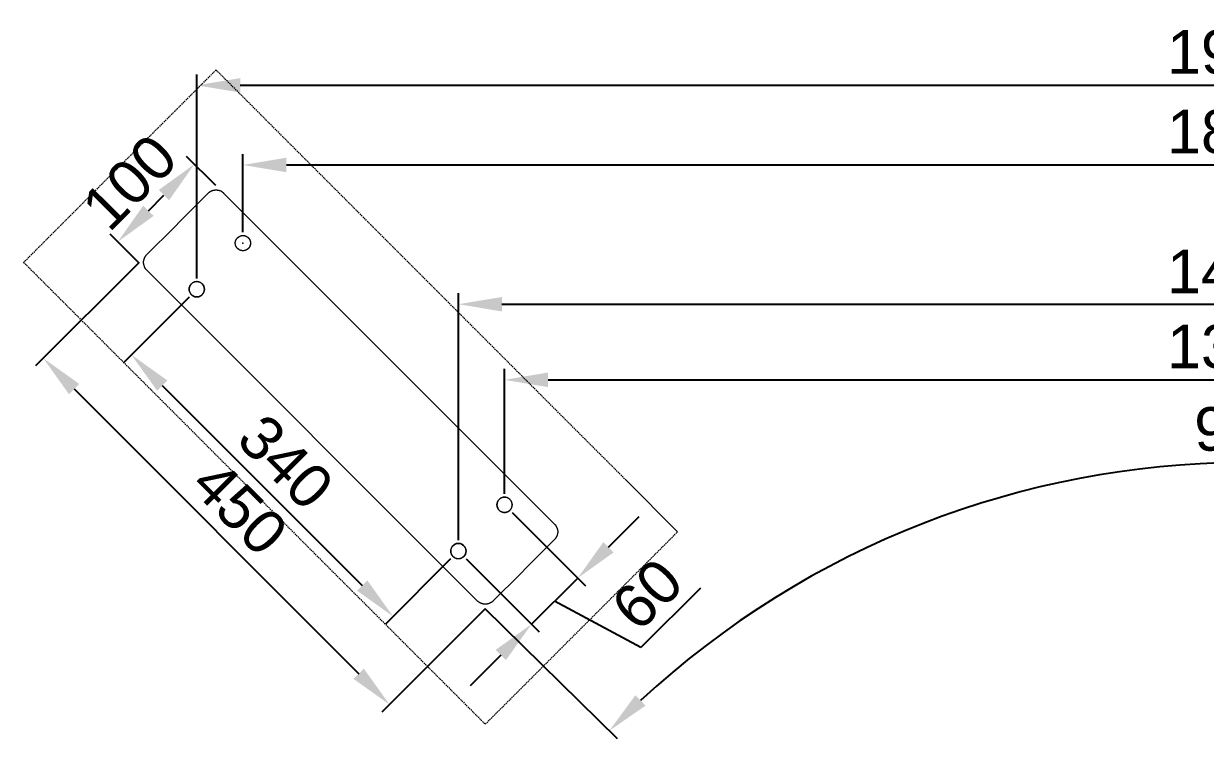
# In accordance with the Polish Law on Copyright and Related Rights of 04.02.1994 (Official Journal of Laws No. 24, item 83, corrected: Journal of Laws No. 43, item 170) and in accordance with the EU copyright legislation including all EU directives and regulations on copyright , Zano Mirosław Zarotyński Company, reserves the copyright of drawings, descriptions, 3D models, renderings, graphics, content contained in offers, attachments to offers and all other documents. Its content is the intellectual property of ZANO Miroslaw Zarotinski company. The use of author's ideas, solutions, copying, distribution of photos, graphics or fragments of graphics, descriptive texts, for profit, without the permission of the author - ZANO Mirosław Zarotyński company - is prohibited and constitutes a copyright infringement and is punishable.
# Model space of a CAD drawing. Header units: millimetres. Extents: x -507 to 4570, y -12 to 3479.
# Drawn here: x -313 to 773, y -12 to 645 of the extents above; entities that cross this region are included whole.
import ezdxf

# ---------------------------------------------------------------- set-up
doc = ezdxf.new("R2010")
doc.units = ezdxf.units.MM
doc.header["$PDSIZE"] = -1
doc.linetypes.add('HIDDEN', pattern=[1.905, 1.27, -0.635])
for name, color, linetype, lineweight in [('ZANO_R', 7, 'Continuous', 0), ('ZANO_R_przerywana', 7, 'HIDDEN', 0), ('ZANO_W', 1, 'Continuous', 0)]:
    doc.layers.add(name, color=color, linetype=linetype, lineweight=lineweight)
doc.styles.add('Arial', font='arial.ttf')
doc.styles.get("Standard").update_dxf_attribs({"font": 'ARIALUNI.TTF'})
doc.dimstyles.new('pl i ang', dxfattribs={"dimtxt": 50, "dimasz": 50, "dimexe": 1.25, "dimexo": 0.625, "dimgap": 10, "dimtad": 1, "dimtoh": 1, "dimtxsty": 'Standard', "dimcen": 2.5, "dimclrd": 1, "dimclre": 1, "dimclrt": 1, "dimadec": 0, "dimazin": 0, "dimtfac": 1, "dimtmove": 0, "dimatfit": 3, "dimfxl": 1, "dimarcsym": 1})

# ---------------------------------------------------------------- blocks, each defined once
blk = doc.blocks.new('*D431')
at = {"layer": 'ZANO_W', "color": 1, "lineweight": -2}
for p, q in [((-161.2, 393.8), (-221.2, 333.7)), ((-185.9, 312.5), (-2, 128.7)), ((79.2, 153.4), (19.2, 93.3))]:
    blk.add_line(p, q, dxfattribs=at)
at = {"layer": 'ZANO_W', "color": 1}
for points in [[(-181.2, 317.2), (-190.6, 307.8), (-214.2, 340.8)], [(-6.8, 124), (2.7, 133.4), (26.2, 100.4)]]:
    blk.add_solid(points, dxfattribs=at)
at = {"layer": 'ZANO_W', "color": 1, "insert": (-72.4, 242.1), "char_height": 40, "attachment_point": 5, "rotation": 315, "style": 'Arial'}
blk.add_mtext('340', dxfattribs=at)
blk = doc.blocks.new('*D432')
at = {"layer": 'ZANO_W', "color": 1, "lineweight": -2}
for p, q in [((135.8, 195.8), (203, 128.6)), ((224.2, 163.9), (252.5, 192.2)), ((93.4, 153.4), (160.6, 86.1)), ((153.5, 93.2), (196, 135.6)), ((308.8, 126.4), (254, 71.7)), ((254, 71.7), (174.7, 114.4)), ((125.2, 64.9), (97, 36.6))]:
    blk.add_line(p, q, dxfattribs=at)
at = {"layer": 'ZANO_W', "color": 1}
for points in [[(219.5, 168.6), (229, 159.2), (196, 135.6)], [(130, 60.2), (120.5, 69.6), (153.5, 93.2)]]:
    blk.add_solid(points, dxfattribs=at)
at = {"layer": 'ZANO_W', "color": 1, "insert": (259.9, 120.6), "char_height": 40, "attachment_point": 5, "rotation": 45, "style": 'Arial'}
blk.add_mtext('60', dxfattribs=at)
blk = doc.blocks.new('*D433')
at = {"layer": 'ZANO_W', "color": 1, "lineweight": -2}
for p, q in [((128.7, 212.9), (128.7, 327.7)), ((1470.8, 212.9), (1470.8, 327.7)), ((168.7, 317.7), (1430.8, 317.7))]:
    blk.add_line(p, q, dxfattribs=at)
at = {"layer": 'ZANO_W', "color": 1}
for points in [[(168.7, 324.4), (168.7, 311), (128.7, 317.7)], [(1430.8, 311), (1430.8, 324.4), (1470.8, 317.7)]]:
    blk.add_solid(points, dxfattribs=at)
at = {"layer": 'ZANO_W', "color": 1, "insert": (799.8, 348.1), "char_height": 40, "attachment_point": 5, "style": 'Arial'}
blk.add_mtext('1342', dxfattribs=at)
blk = doc.blocks.new('*D434')
at = {"layer": 'ZANO_W', "color": 1, "lineweight": -2}
for p, q in [((86.3, 170.4), (86.3, 397.2)), ((1513.2, 170.4), (1513.2, 397.2)), ((126.3, 387.2), (1473.2, 387.2))]:
    blk.add_line(p, q, dxfattribs=at)
at = {"layer": 'ZANO_W', "color": 1}
for points in [[(126.3, 393.8), (126.3, 380.5), (86.3, 387.2)], [(1473.2, 380.5), (1473.2, 393.8), (1513.2, 387.2)]]:
    blk.add_solid(points, dxfattribs=at)
at = {"layer": 'ZANO_W', "color": 1, "insert": (799.8, 417.3), "char_height": 40, "attachment_point": 5, "style": 'Arial'}
blk.add_mtext('1427', dxfattribs=at)
blk = doc.blocks.new('*D435')
at = {"layer": 'ZANO_W', "color": 1, "lineweight": -2}
for p, q in [((-111.7, 453.3), (-111.7, 525.1)), ((1711.2, 453.3), (1711.2, 525.1)), ((-71.7, 515.1), (1671.2, 515.1))]:
    blk.add_line(p, q, dxfattribs=at)
at = {"layer": 'ZANO_W', "color": 1}
for points in [[(-71.7, 521.8), (-71.7, 508.4), (-111.7, 515.1)], [(1671.2, 508.4), (1671.2, 521.8), (1711.2, 515.1)]]:
    blk.add_solid(points, dxfattribs=at)
at = {"layer": 'ZANO_W', "color": 1, "insert": (799.8, 545.5), "char_height": 40, "attachment_point": 5, "style": 'Arial'}
blk.add_mtext('1823', dxfattribs=at)
blk = doc.blocks.new('*D436')
at = {"layer": 'ZANO_W', "color": 1, "lineweight": -2}
for p, q in [((-154.1, 410.9), (-154.1, 598.3)), ((1753.7, 410.9), (1753.7, 598.3)), ((-114.1, 588.3), (1713.7, 588.3))]:
    blk.add_line(p, q, dxfattribs=at)
at = {"layer": 'ZANO_W', "color": 1}
for points in [[(-114.1, 594.9), (-114.1, 581.6), (-154.1, 588.3)], [(1713.7, 581.6), (1713.7, 594.9), (1753.7, 588.3)]]:
    blk.add_solid(points, dxfattribs=at)
at = {"layer": 'ZANO_W', "color": 1, "insert": (799.8, 618.7), "char_height": 40, "attachment_point": 5, "style": 'Arial'}
blk.add_mtext('1908', dxfattribs=at)
blk = doc.blocks.new('*D437')
at = {"layer": 'ZANO_W', "color": 1, "lineweight": -2}
for p, q in [((110.5, 107.7), (232.1, -11.7)), ((1488.6, 107.3), (1382.8, -0.7))]:
    blk.add_line(p, q, dxfattribs=at)
blk.add_arc((812.9, -582.4), 824.3, 48.3709, 132.7252, dxfattribs=at)
at = {"layer": 'ZANO_W', "color": 1}
for points in [[(1356, 28.9), (1365.1, 38.6), (1389.8, 6.5)], [(249, 28), (258.3, 18.4), (225, -4.7)]]:
    blk.add_solid(points, dxfattribs=at)
at = {"layer": 'ZANO_W', "color": 1, "insert": (804.8, 272.6), "char_height": 40, "attachment_point": 5, "rotation": 0.5481, "style": 'Arial'}
blk.add_mtext('90%%d', dxfattribs=at)
blk = doc.blocks.new('*D439')
at = {"layer": 'ZANO_W', "color": 1, "lineweight": -2}
for p, q in [((-136.5, 496.3), (-163.4, 522.9)), ((-198.6, 473), (-184.4, 487.4)), ((-206.9, 425), (-233.8, 451.6))]:
    blk.add_line(p, q, dxfattribs=at)
at = {"layer": 'ZANO_W', "color": 1}
for points in [[(-179.6, 482.7), (-189.1, 492.1), (-156.3, 515.8)], [(-203.3, 477.7), (-193.8, 468.3), (-226.7, 444.5)]]:
    blk.add_solid(points, dxfattribs=at)
at = {"layer": 'ZANO_W', "color": 1, "insert": (-215.9, 499.2), "char_height": 40, "attachment_point": 5, "rotation": 45.3357, "style": 'Arial'}
blk.add_mtext('100', dxfattribs=at)
blk = doc.blocks.new('*D440')
at = {"layer": 'ZANO_W', "color": 1, "lineweight": -2}
for p, q in [((-207.2, 425.6), (-302.3, 330.5)), ((-266.9, 309.3), (-5.3, 47.6)), ((111, 107.4), (15.9, 12.3))]:
    blk.add_line(p, q, dxfattribs=at)
at = {"layer": 'ZANO_W', "color": 1}
for points in [[(-262.2, 314), (-271.6, 304.6), (-295.2, 337.6)], [(-10, 42.9), (-0.6, 52.4), (23, 19.4)]]:
    blk.add_solid(points, dxfattribs=at)
at = {"layer": 'ZANO_W', "color": 1, "insert": (-114.6, 200), "char_height": 40, "attachment_point": 5, "rotation": 315, "style": 'Arial'}
blk.add_mtext('450', dxfattribs=at)

msp = doc.modelspace()

# ---------------------------------------------------------------- linework, layer by layer
at = {"layer": 'ZANO_R'}
for p, q in [((-143.5, 489.3), (-147.8, 484.9)), ((-143.5, 489.3), (-143.3, 489.5)), ((-143.3, 489.5), (-143, 489.7)), ((-143, 489.7), (-142.7, 490)), ((-142.7, 490), (-142.5, 490.2)), ((-142.5, 490.2), (-142.2, 490.4)), ((-142.2, 490.4), (-141.9, 490.6)), ((-141.9, 490.6), (-141.6, 490.8)), ((-141.6, 490.8), (-141.3, 490.9)), ((-141.3, 490.9), (-141, 491.1)), ((-141, 491.1), (-140.7, 491.2)), ((-140.7, 491.2), (-140.4, 491.4)), ((-140.4, 491.4), (-140.1, 491.5)), ((-140.1, 491.5), (-139.7, 491.6)), ((-139.7, 491.6), (-139.4, 491.7)), ((-139.4, 491.7), (-139.1, 491.8)), ((-139.1, 491.8), (-138.8, 491.9)), ((-138.8, 491.9), (-138.4, 492)), ((-138.4, 492), (-138.1, 492)), ((-138.1, 492), (-137.8, 492.1)), ((-137.8, 492.1), (-137.4, 492.1)), ((-137.4, 492.1), (-137.1, 492.2)), ((-137.1, 492.2), (-136.7, 492.2)), ((-136.7, 492.2), (-136.4, 492.2)), ((-136.4, 492.2), (-136.1, 492.2)), ((-136.1, 492.2), (-135.7, 492.2)), ((-135.7, 492.2), (-135.4, 492.1)), ((-135.4, 492.1), (-135.1, 492.1)), ((-135.1, 492.1), (-134.7, 492)), ((-134.7, 492), (-134.4, 492)), ((-134.4, 492), (-134.1, 491.9)), ((-134.1, 491.9), (-133.7, 491.8)), ((-133.7, 491.8), (-133.4, 491.7)), ((-133.4, 491.7), (-133.1, 491.6)), ((-133.1, 491.6), (-132.8, 491.5)), ((-132.8, 491.5), (-132.4, 491.3)), ((-132.4, 491.3), (-132.1, 491.2)), ((-132.1, 491.2), (-131.8, 491.1)), ((-131.8, 491.1), (-131.5, 490.9)), ((-131.5, 490.9), (-131.2, 490.7)), ((-131.2, 490.7), (-131, 490.5)), ((-131, 490.5), (-130.7, 490.3)), ((-130.7, 490.3), (-130.4, 490.1)), ((-130.4, 490.1), (-130.1, 489.9)), ((-130.1, 489.9), (-129.9, 489.7)), ((-129.9, 489.7), (-129.6, 489.5)), ((-129.6, 489.5), (-129.4, 489.3)), ((174.7, 185.2), (-129.4, 489.3)), ((-169, 463.8), (-147.8, 484.9)), ((-174.6, 458.1), (-200.1, 432.7)), ((-174.6, 458.1), (-169, 463.8)), ((-118.5, 445), (-118.4, 445.3)), ((-118.4, 445.3), (-118.3, 445.5)), ((-118.3, 445.7), (-118.2, 446)), ((-118.3, 445.5), (-118.3, 445.7)), ((-118.2, 446), (-118.1, 446.2)), ((-118.1, 446.2), (-118, 446.4)), ((-118, 446.4), (-117.8, 446.6)), ((-117.8, 446.6), (-117.7, 446.8)), ((-117.7, 446.8), (-117.6, 447)), ((-117.6, 447), (-117.5, 447.3)), ((-117.5, 447.3), (-117.3, 447.4)), ((-117.3, 447.4), (-117.2, 447.6)), ((-117.2, 447.6), (-117.1, 447.8)), ((-117.1, 447.8), (-116.9, 447.9)), ((-116.9, 447.9), (-116.8, 448.1)), ((-116.8, 448.1), (-116.6, 448.2)), ((-116.6, 448.2), (-116.5, 448.4)), ((-116.5, 448.4), (-116.3, 448.6)), ((-116.3, 448.6), (-116.1, 448.7)), ((-116.1, 448.7), (-115.9, 448.9)), ((-115.9, 448.9), (-115.7, 449)), ((-115.7, 449), (-115.5, 449.2)), ((-115.5, 449.2), (-115.3, 449.3)), ((-115.3, 449.3), (-115.1, 449.4)), ((-115.1, 449.4), (-114.9, 449.5)), ((-114.9, 449.5), (-114.7, 449.6)), ((-114.7, 449.6), (-114.5, 449.7)), ((-114.5, 449.7), (-114.2, 449.8)), ((-114.2, 449.8), (-114, 449.9)), ((-114, 449.9), (-113.8, 450)), ((-113.8, 450), (-113.5, 450)), ((-113.5, 450), (-113.3, 450.1)), ((-113.3, 450.1), (-113.1, 450.2)), ((-113.1, 450.2), (-112.8, 450.2)), ((-112.8, 450.2), (-112.6, 450.2)), ((-112.6, 450.2), (-112.4, 450.3)), ((-112.4, 450.3), (-112.1, 450.3)), ((-112.1, 450.3), (-111.9, 450.3)), ((-111.9, 450.3), (-111.6, 450.3)), ((-111.6, 450.3), (-111.4, 450.3)), ((-111.4, 450.3), (-111.2, 450.3)), ((-111.1, 450.3), (-110.9, 450.2)), ((-110.9, 450.2), (-110.7, 450.2)), ((-110.7, 450.2), (-110.4, 450.2)), ((-110.4, 450.2), (-110.2, 450.1)), ((-110.2, 450.1), (-110, 450.1)), ((-110, 450.1), (-109.7, 450)), ((-109.7, 450), (-109.5, 449.9)), ((-109.5, 449.9), (-109.3, 449.9)), ((-109.3, 449.9), (-109.1, 449.8)), ((-109.1, 449.8), (-108.8, 449.7)), ((-108.8, 449.7), (-108.6, 449.6)), ((-108.6, 449.6), (-108.4, 449.5)), ((-108.4, 449.5), (-108.2, 449.3)), ((-108.2, 449.3), (-108, 449.2)), ((-108, 449.2), (-107.8, 449.1)), ((-107.8, 449.1), (-107.6, 449)), ((-107.6, 449), (-107.4, 448.8)), ((-107.4, 448.8), (-107.2, 448.7)), ((-107.2, 448.7), (-107, 448.5)), ((-107, 448.5), (-106.8, 448.3)), ((-106.8, 448.3), (-106.7, 448.2)), ((-106.7, 448.2), (-106.5, 448)), ((-106.5, 448), (-106.4, 447.8)), ((-106.4, 447.8), (-106.2, 447.6)), ((-106.2, 447.6), (-106.1, 447.4)), ((-106.1, 447.4), (-105.9, 447.2)), ((-105.9, 447.2), (-105.8, 447)), ((-105.8, 447), (-105.7, 446.8)), ((-105.7, 446.8), (-105.5, 446.6)), ((-105.5, 446.6), (-105.4, 446.4)), ((-105.4, 446.4), (-105.3, 446.2)), ((-105.3, 446.2), (-105.2, 446)), ((-105.2, 446), (-105.1, 445.8)), ((-105.1, 445.8), (-105.1, 445.5)), ((-105.1, 445.5), (-105, 445.3)), ((-105, 445.3), (-104.9, 445.1)), ((-118.7, 444.1), (-118.6, 444.3)), ((-118.7, 443.8), (-118.7, 444.1)), ((-118.7, 443.6), (-118.7, 443.8)), ((-118.7, 443.3), (-118.7, 443.6)), ((-118.7, 443.1), (-118.7, 443.3)), ((-118.7, 442.9), (-118.7, 443.1)), ((-118.7, 442.6), (-118.7, 442.9)), ((-118.6, 442.4), (-118.7, 442.6)), ((-118.6, 444.6), (-118.5, 444.8)), ((-118.6, 444.3), (-118.6, 444.6)), ((-118.6, 442.1), (-118.6, 442.4)), ((-118.6, 441.9), (-118.6, 442.1)), ((-118.5, 441.7), (-118.6, 441.9)), ((-118.5, 444.8), (-118.5, 445)), ((-118.4, 441.4), (-118.5, 441.7)), ((-118.4, 441.2), (-118.4, 441.4)), ((-118.3, 440.9), (-118.4, 441.2)), ((-118.2, 440.7), (-118.3, 440.9)), ((-118.1, 440.5), (-118.2, 440.7)), ((-118, 440.3), (-118.1, 440.5)), ((-117.9, 440.1), (-118, 440.3)), ((-117.8, 439.8), (-117.9, 440.1)), ((-117.7, 439.6), (-117.8, 439.8)), ((-117.5, 439.4), (-117.7, 439.6)), ((-117.4, 439.2), (-117.5, 439.4)), ((-117.2, 439), (-117.4, 439.2)), ((-117.1, 438.8), (-117.2, 439)), ((-116.9, 438.6), (-117.1, 438.8)), ((-116.8, 438.5), (-116.9, 438.6)), ((-116.6, 438.3), (-116.8, 438.5)), ((-116.4, 438.1), (-116.6, 438.3)), ((-116.2, 438), (-116.4, 438.1)), ((-116.1, 437.8), (-116.2, 438)), ((-115.9, 437.7), (-116.1, 437.8)), ((-115.7, 437.5), (-115.9, 437.7)), ((-115.5, 437.4), (-115.7, 437.5)), ((-115.2, 437.3), (-115.5, 437.4)), ((-115, 437.1), (-115.2, 437.3)), ((-114.8, 437), (-115, 437.1)), ((-114.6, 436.9), (-114.8, 437)), ((-114.4, 436.8), (-114.6, 436.9)), ((-114.1, 436.7), (-114.4, 436.8)), ((-113.9, 436.7), (-114.1, 436.7)), ((-113.7, 436.6), (-113.9, 436.7)), ((-113.4, 436.5), (-113.7, 436.6)), ((-113.2, 436.5), (-113.4, 436.5)), ((-113, 436.4), (-113.2, 436.5)), ((-112.7, 436.4), (-113, 436.4)), ((-112.5, 436.3), (-112.7, 436.4)), ((-112.2, 436.3), (-112.5, 436.3)), ((-112, 436.3), (-112.2, 436.3)), ((-111.8, 436.3), (-112, 436.3)), ((-111.5, 436.3), (-111.8, 436.3)), ((-111.3, 436.3), (-111.5, 436.3)), ((-111, 436.3), (-111.3, 436.3)), ((-110.8, 436.3), (-111, 436.3)), ((-110.6, 436.4), (-110.8, 436.3)), ((-110.3, 436.4), (-110.6, 436.4)), ((-110.1, 436.5), (-110.3, 436.4)), ((-109.8, 436.5), (-110.1, 436.5)), ((-109.6, 436.6), (-109.8, 436.5)), ((-109.4, 436.7), (-109.6, 436.6)), ((-109.2, 436.8), (-109.4, 436.7)), ((-108.9, 436.9), (-109.2, 436.8)), ((-108.7, 437), (-108.9, 436.9)), ((-108.5, 437.1), (-108.7, 437)), ((-108.3, 437.2), (-108.5, 437.1)), ((-108.1, 437.3), (-108.3, 437.2)), ((-107.9, 437.4), (-108.1, 437.3)), ((-107.7, 437.6), (-107.9, 437.4)), ((-107.5, 437.7), (-107.7, 437.6)), ((-107.3, 437.9), (-107.5, 437.7)), ((-107.1, 438), (-107.3, 437.9)), ((-106.9, 438.2), (-107.1, 438)), ((-106.7, 438.3), (-106.9, 438.2)), ((-106.6, 438.5), (-106.7, 438.3)), ((-106.5, 438.6), (-106.6, 438.5)), ((-106.3, 438.8), (-106.5, 438.6)), ((-106.2, 439), (-106.3, 438.8)), ((-106.1, 439.1), (-106.2, 439)), ((-105.9, 439.3), (-106.1, 439.1)), ((-105.8, 439.5), (-105.9, 439.3)), ((-105.7, 439.7), (-105.8, 439.5)), ((-105.5, 439.9), (-105.7, 439.7)), ((-105.4, 440.2), (-105.5, 439.9)), ((-105.3, 440.4), (-105.4, 440.2)), ((-105.2, 440.6), (-105.3, 440.4)), ((-105.1, 440.8), (-105.2, 440.6)), ((-105, 441.3), (-105.1, 441)), ((-105.1, 441), (-105.1, 440.8)), ((-104.9, 441.5), (-105, 441.3)), ((-104.9, 445.1), (-104.9, 444.8)), ((-104.9, 444.8), (-104.8, 444.6)), ((-104.8, 442), (-104.9, 441.7)), ((-104.9, 441.7), (-104.9, 441.5)), ((-104.8, 444.6), (-104.8, 444.4)), ((-104.8, 444.4), (-104.7, 444.1)), ((-104.7, 442.4), (-104.8, 442.2)), ((-104.8, 442.2), (-104.8, 442)), ((-104.7, 444.1), (-104.7, 443.9)), ((-104.7, 443.9), (-104.7, 443.6)), ((-104.7, 443.6), (-104.7, 443.4)), ((-104.7, 443.4), (-104.7, 443.2)), ((-104.7, 443.2), (-104.7, 442.9)), ((-104.7, 442.9), (-104.7, 442.7)), ((-104.7, 442.7), (-104.7, 442.4)), ((-203, 426.6), (-202.9, 427)), ((-203, 426.3), (-203, 426.6)), ((-203, 426), (-203, 426.3)), ((-203, 425.6), (-203, 426)), ((-203, 425.3), (-203, 425.6)), ((-203, 424.9), (-203, 425.3)), ((-203, 424.6), (-203, 424.9)), ((-202.9, 424.3), (-203, 424.6)), ((-202.9, 427.3), (-202.8, 427.6)), ((-202.9, 427), (-202.9, 427.3)), ((-202.9, 423.9), (-202.9, 424.3)), ((-202.8, 423.6), (-202.9, 423.9)), ((-202.8, 427.6), (-202.7, 428)), ((-202.7, 423.2), (-202.8, 423.6)), ((-202.7, 428), (-202.6, 428.3)), ((-202.6, 428.3), (-202.5, 428.6)), ((-202.5, 428.6), (-202.4, 429)), ((-202.4, 429), (-202.3, 429.3)), ((-202.3, 429.3), (-202.2, 429.6)), ((-202.2, 429.6), (-202, 429.9)), ((-202, 429.9), (-201.9, 430.2)), ((-201.9, 430.2), (-201.7, 430.5)), ((-201.7, 430.5), (-201.6, 430.8)), ((-201.6, 430.8), (-201.4, 431.1)), ((-201.4, 431.1), (-201.2, 431.4)), ((-201.2, 431.4), (-201, 431.7)), ((-201, 431.7), (-200.8, 431.9)), ((-200.8, 431.9), (-200.5, 432.2)), ((-200.5, 432.2), (-200.3, 432.4)), ((-200.3, 432.4), (-200.1, 432.7)), ((-202.6, 422.9), (-202.7, 423.2)), ((-202.5, 422.6), (-202.6, 422.9)), ((-202.4, 422.3), (-202.5, 422.6)), ((-202.3, 421.9), (-202.4, 422.3)), ((-202.2, 421.6), (-202.3, 421.9)), ((-202, 421.3), (-202.2, 421.6)), ((-201.9, 421), (-202, 421.3)), ((-201.7, 420.7), (-201.9, 421)), ((-201.6, 420.4), (-201.7, 420.7)), ((-201.4, 420.1), (-201.6, 420.4)), ((-201.2, 419.8), (-201.4, 420.1)), ((-201, 419.6), (-201.2, 419.8)), ((-200.8, 419.3), (-201, 419.6)), ((-200.5, 419), (-200.8, 419.3)), ((-200.3, 418.8), (-200.5, 419)), ((-200.1, 418.5), (-200.3, 418.8)), ((-200.1, 418.5), (104, 114.5)), ((-161, 402), (-161.1, 401.8)), ((-160.9, 402.5), (-161, 402.3)), ((-161, 402.3), (-161, 402)), ((-160.8, 403), (-160.9, 402.8)), ((-160.9, 402.8), (-160.9, 402.5)), ((-160.7, 403.2), (-160.8, 403)), ((-160.6, 403.4), (-160.7, 403.2)), ((-160.5, 403.7), (-160.6, 403.4)), ((-160.4, 403.9), (-160.5, 403.7)), ((-160.3, 404.1), (-160.4, 403.9)), ((-160.2, 404.3), (-160.3, 404.1)), ((-160.1, 404.5), (-160.2, 404.3)), ((-160, 404.7), (-160.1, 404.5)), ((-159.8, 404.9), (-160, 404.7)), ((-159.7, 405.1), (-159.8, 404.9)), ((-159.5, 405.3), (-159.7, 405.1)), ((-159.4, 405.5), (-159.5, 405.3)), ((-159.2, 405.7), (-159.4, 405.5)), ((-159, 405.9), (-159.2, 405.7)), ((-158.9, 406), (-159, 405.9)), ((-158.7, 406.2), (-158.9, 406)), ((-158.5, 406.3), (-158.7, 406.2)), ((-158.3, 406.5), (-158.5, 406.3)), ((-158.1, 406.6), (-158.3, 406.5)), ((-157.9, 406.8), (-158.1, 406.6)), ((-157.7, 406.9), (-157.9, 406.8)), ((-157.5, 407), (-157.7, 406.9)), ((-157.3, 407.1), (-157.5, 407)), ((-157, 407.2), (-157.3, 407.1)), ((-156.8, 407.3), (-157, 407.2)), ((-156.6, 407.4), (-156.8, 407.3)), ((-156.4, 407.5), (-156.6, 407.4)), ((-156.1, 407.6), (-156.4, 407.5)), ((-155.9, 407.6), (-156.1, 407.6)), ((-155.7, 407.7), (-155.9, 407.6)), ((-155.4, 407.7), (-155.7, 407.7)), ((-155.2, 407.8), (-155.4, 407.7)), ((-154.9, 407.8), (-155.2, 407.8)), ((-154.7, 407.8), (-154.9, 407.8)), ((-154.5, 407.9), (-154.7, 407.8)), ((-154.2, 407.9), (-154.5, 407.9)), ((-154, 407.9), (-154.2, 407.9)), ((-153.7, 407.9), (-154, 407.9)), ((-153.5, 407.8), (-153.7, 407.9)), ((-153.2, 407.8), (-153.5, 407.8)), ((-153, 407.8), (-153.2, 407.8)), ((-152.8, 407.7), (-153, 407.8)), ((-152.5, 407.7), (-152.8, 407.7)), ((-152.3, 407.6), (-152.5, 407.7)), ((-152.1, 407.6), (-152.3, 407.6)), ((-151.8, 407.5), (-152.1, 407.6)), ((-151.6, 407.4), (-151.8, 407.5)), ((-151.4, 407.3), (-151.6, 407.4)), ((-151.2, 407.2), (-151.4, 407.3)), ((-150.9, 407.1), (-151.2, 407.2)), ((-150.7, 407), (-150.9, 407.1)), ((-150.5, 406.9), (-150.7, 407)), ((-150.3, 406.7), (-150.5, 406.9)), ((-150.1, 406.6), (-150.3, 406.7)), ((-149.9, 406.5), (-150.1, 406.6)), ((-149.7, 406.3), (-149.9, 406.5)), ((-149.5, 406.1), (-149.7, 406.3)), ((-149.3, 406), (-149.5, 406.1)), ((-149.2, 405.8), (-149.3, 406)), ((-149, 405.6), (-149.2, 405.8)), ((-148.8, 405.5), (-149, 405.6)), ((-148.7, 405.3), (-148.8, 405.5)), ((-148.5, 405.1), (-148.7, 405.3)), ((-148.4, 404.9), (-148.5, 405.1)), ((-148.3, 404.7), (-148.4, 404.9)), ((-148.1, 404.5), (-148.3, 404.7)), ((-148, 404.3), (-148.1, 404.5)), ((-147.9, 404.1), (-148, 404.3)), ((-147.8, 403.8), (-147.9, 404.1)), ((-147.7, 403.6), (-147.8, 403.8)), ((-147.6, 403.4), (-147.7, 403.6)), ((-147.5, 403.2), (-147.6, 403.4)), ((-147.4, 402.9), (-147.5, 403.2)), ((-147.4, 402.7), (-147.4, 402.9)), ((-147.3, 402.5), (-147.4, 402.7)), ((-147.3, 402.2), (-147.3, 402.5)), ((-147.2, 402), (-147.3, 402.2)), ((-147.2, 401.7), (-147.2, 402)), ((-161.1, 401.8), (-161.1, 401.6)), ((-161.1, 401.6), (-161.1, 401.3)), ((-161.1, 401.3), (-161.1, 401.1)), ((-161.1, 401.1), (-161.1, 400.8)), ((-161.1, 400.8), (-161.1, 400.6)), ((-161.1, 400.6), (-161.1, 400.3)), ((-161.1, 400.3), (-161.1, 400.1)), ((-161.1, 400.1), (-161, 399.9)), ((-161, 399.9), (-161, 399.6)), ((-161, 399.6), (-161, 399.4)), ((-161, 399.4), (-160.9, 399.1)), ((-160.9, 399.1), (-160.8, 398.9)), ((-160.8, 398.9), (-160.8, 398.7)), ((-160.8, 398.7), (-160.7, 398.5)), ((-160.7, 398.5), (-160.6, 398.2)), ((-160.6, 398.2), (-160.5, 398)), ((-160.5, 398), (-160.4, 397.8)), ((-160.4, 397.8), (-160.3, 397.6)), ((-160.3, 397.6), (-160.2, 397.4)), ((-160.2, 397.4), (-160.1, 397.1)), ((-160.1, 397.1), (-159.9, 396.9)), ((-159.9, 396.9), (-159.8, 396.7)), ((-159.8, 396.7), (-159.6, 396.5)), ((-159.6, 396.5), (-159.5, 396.4)), ((-159.5, 396.4), (-159.3, 396.2)), ((-159.3, 396.2), (-159.2, 396)), ((-159.2, 396), (-159, 395.8)), ((-159, 395.8), (-158.8, 395.7)), ((-158.8, 395.7), (-158.6, 395.5)), ((-158.6, 395.5), (-158.4, 395.3)), ((-158.4, 395.3), (-158.2, 395.2)), ((-158.2, 395.2), (-158, 395.1)), ((-158, 395.1), (-157.8, 394.9)), ((-157.8, 394.9), (-157.6, 394.8)), ((-157.6, 394.8), (-157.4, 394.7)), ((-157.4, 394.7), (-157.2, 394.6)), ((-157.2, 394.6), (-157, 394.5)), ((-157, 394.5), (-156.8, 394.4)), ((-156.8, 394.4), (-156.5, 394.3)), ((-156.5, 394.3), (-156.3, 394.2)), ((-156.3, 394.2), (-156.1, 394.1)), ((-156.1, 394.1), (-155.8, 394.1)), ((-155.8, 394.1), (-155.6, 394)), ((-155.6, 394), (-155.4, 394)), ((-155.4, 394), (-155.1, 393.9)), ((-155.1, 393.9), (-154.9, 393.9)), ((-154.9, 393.9), (-154.6, 393.9)), ((-154.6, 393.9), (-154.4, 393.9)), ((-154.4, 393.9), (-154.2, 393.9)), ((-154.2, 393.9), (-153.9, 393.9)), ((-153.9, 393.9), (-153.7, 393.9)), ((-153.7, 393.9), (-153.4, 393.9)), ((-153.4, 393.9), (-153.2, 393.9)), ((-153.2, 393.9), (-152.9, 394)), ((-152.9, 394), (-152.7, 394)), ((-152.7, 394), (-152.5, 394.1)), ((-152.5, 394.1), (-152.2, 394.1)), ((-152.2, 394.1), (-152, 394.2)), ((-152, 394.2), (-151.8, 394.3)), ((-151.8, 394.3), (-151.5, 394.4)), ((-151.5, 394.4), (-151.3, 394.4)), ((-151.3, 394.4), (-151.1, 394.6)), ((-151.1, 394.6), (-150.9, 394.7)), ((-150.9, 394.7), (-150.7, 394.8)), ((-150.7, 394.8), (-150.5, 394.9)), ((-150.5, 394.9), (-150.3, 395)), ((-150.3, 395), (-150.1, 395.2)), ((-150.1, 395.2), (-149.9, 395.3)), ((-149.9, 395.3), (-149.7, 395.5)), ((-149.7, 395.5), (-149.5, 395.6)), ((-149.5, 395.6), (-149.3, 395.8)), ((-149.3, 395.8), (-149.1, 396)), ((-149.1, 396), (-149, 396.1)), ((-149, 396.1), (-148.8, 396.3)), ((-148.8, 396.3), (-148.6, 396.5)), ((-148.6, 396.5), (-148.5, 396.7)), ((-148.5, 396.7), (-148.4, 396.9)), ((-148.4, 396.9), (-148.2, 397.1)), ((-148.2, 397.1), (-148.1, 397.3)), ((-148.1, 397.3), (-148, 397.5)), ((-148, 397.5), (-147.9, 397.7)), ((-147.9, 397.7), (-147.8, 397.9)), ((-147.8, 397.9), (-147.7, 398.2)), ((-147.7, 398.2), (-147.6, 398.4)), ((-147.6, 398.4), (-147.5, 398.6)), ((-147.5, 398.6), (-147.4, 398.9)), ((-147.4, 398.9), (-147.3, 399.1)), ((-147.3, 399.3), (-147.2, 399.6)), ((-147.3, 399.1), (-147.3, 399.3)), ((-147.2, 401.5), (-147.2, 401.7)), ((-147.1, 401.3), (-147.2, 401.5)), ((-147.2, 400), (-147.1, 400.3)), ((-147.2, 399.8), (-147.2, 400)), ((-147.2, 399.6), (-147.2, 399.8)), ((-147.1, 401), (-147.1, 401.3)), ((-147.1, 400.8), (-147.1, 401)), ((-147.1, 400.5), (-147.1, 400.8)), ((-147.1, 400.3), (-147.1, 400.5)), ((287.8, 178.1), (240.4, 225.5)), ((122.7, 206.5), (122.6, 206.3)), ((122.9, 206.7), (122.7, 206.5)), ((123, 206.9), (122.9, 206.7)), ((123.1, 207.1), (123, 206.9)), ((123.3, 207.3), (123.1, 207.1)), ((123.4, 207.5), (123.3, 207.3)), ((123.6, 207.6), (123.4, 207.5)), ((123.8, 207.8), (123.6, 207.6)), ((123.9, 208), (123.8, 207.8)), ((124.1, 208.2), (123.9, 208)), ((124.3, 208.3), (124.1, 208.2)), ((124.5, 208.5), (124.3, 208.3)), ((124.7, 208.6), (124.5, 208.5)), ((124.9, 208.7), (124.7, 208.6)), ((125.1, 208.9), (124.9, 208.7)), ((125.3, 209), (125.1, 208.9)), ((125.5, 209.1), (125.3, 209)), ((125.7, 209.2), (125.5, 209.1)), ((126, 209.3), (125.7, 209.2)), ((126.2, 209.4), (126, 209.3)), ((126.4, 209.5), (126.2, 209.4)), ((126.7, 209.6), (126.4, 209.5)), ((126.9, 209.6), (126.7, 209.6)), ((127.1, 209.7), (126.9, 209.6)), ((127.4, 209.7), (127.1, 209.7)), ((127.6, 209.8), (127.4, 209.7)), ((127.8, 209.8), (127.6, 209.8)), ((128.1, 209.8), (127.8, 209.8)), ((128.3, 209.9), (128.1, 209.8)), ((128.6, 209.9), (128.3, 209.9)), ((128.8, 209.9), (128.6, 209.9)), ((129.1, 209.9), (128.8, 209.9)), ((129.3, 209.8), (129.1, 209.9)), ((129.5, 209.8), (129.3, 209.8)), ((129.8, 209.8), (129.5, 209.8)), ((130, 209.8), (129.8, 209.8)), ((130.3, 209.7), (130, 209.8)), ((130.5, 209.6), (130.3, 209.7)), ((130.7, 209.6), (130.5, 209.6)), ((131, 209.5), (130.7, 209.6)), ((131.2, 209.4), (131, 209.5)), ((131.4, 209.3), (131.2, 209.4)), ((131.6, 209.2), (131.4, 209.3)), ((131.9, 209.1), (131.6, 209.2)), ((132.1, 209), (131.9, 209.1)), ((132.3, 208.9), (132.1, 209)), ((132.5, 208.8), (132.3, 208.9)), ((132.7, 208.6), (132.5, 208.8)), ((132.9, 208.5), (132.7, 208.6)), ((133.1, 208.3), (132.9, 208.5)), ((133.3, 208.2), (133.1, 208.3)), ((133.5, 208), (133.3, 208.2)), ((133.6, 207.9), (133.5, 208)), ((133.8, 207.7), (133.6, 207.9)), ((134, 207.5), (133.8, 207.7)), ((134.1, 207.3), (134, 207.5)), ((134.3, 207.1), (134.1, 207.3)), ((134.4, 206.9), (134.3, 207.1)), ((134.6, 206.7), (134.4, 206.9)), ((134.7, 206.5), (134.6, 206.7)), ((134.8, 206.3), (134.7, 206.5)), ((121.8, 203.5), (121.7, 203.3)), ((121.7, 203.3), (121.7, 203)), ((121.7, 203), (121.7, 202.8)), ((121.7, 202.8), (121.7, 202.5)), ((121.7, 202.5), (121.7, 202.3)), ((121.7, 202.3), (121.8, 202.1)), ((121.9, 204.2), (121.8, 204)), ((121.8, 204), (121.8, 203.7)), ((121.8, 203.7), (121.8, 203.5)), ((121.8, 202.1), (121.8, 201.8)), ((121.8, 201.8), (121.8, 201.6)), ((121.8, 201.6), (121.9, 201.3)), ((122, 204.7), (121.9, 204.5)), ((121.9, 204.5), (121.9, 204.2)), ((121.9, 201.3), (122, 201.1)), ((122.1, 205.2), (122, 204.9)), ((122, 204.9), (122, 204.7)), ((122, 201.1), (122, 200.9)), ((122, 200.9), (122.1, 200.6)), ((122.2, 205.4), (122.1, 205.2)), ((122.1, 200.6), (122.2, 200.4)), ((122.3, 205.6), (122.2, 205.4)), ((122.2, 200.4), (122.3, 200.2)), ((122.4, 205.8), (122.3, 205.6)), ((122.3, 200.2), (122.4, 200)), ((122.5, 206.1), (122.4, 205.8)), ((122.4, 200), (122.5, 199.7)), ((122.6, 206.3), (122.5, 206.1)), ((122.5, 199.7), (122.6, 199.5)), ((122.6, 199.5), (122.7, 199.3)), ((122.7, 199.3), (122.8, 199.1)), ((122.8, 199.1), (123, 198.9)), ((123, 198.9), (123.1, 198.7)), ((123.1, 198.7), (123.2, 198.5)), ((123.2, 198.5), (123.4, 198.3)), ((123.4, 198.3), (123.6, 198.1)), ((123.6, 198.1), (123.7, 198)), ((123.7, 198), (123.9, 197.8)), ((123.9, 197.8), (124.1, 197.6)), ((124.1, 197.6), (124.3, 197.5)), ((124.3, 197.5), (124.5, 197.3)), ((124.5, 197.3), (124.7, 197.2)), ((124.7, 197.2), (124.9, 197)), ((124.9, 197), (125.1, 196.9)), ((125.1, 196.9), (125.3, 196.8)), ((125.3, 196.8), (125.5, 196.7)), ((125.5, 196.7), (125.7, 196.6)), ((125.7, 196.6), (125.9, 196.5)), ((125.9, 196.5), (126.1, 196.4)), ((126.1, 196.4), (126.4, 196.3)), ((126.4, 196.3), (126.6, 196.2)), ((126.6, 196.2), (126.8, 196.1)), ((126.8, 196.1), (127.1, 196.1)), ((127.1, 196.1), (127.3, 196)), ((127.3, 196), (127.5, 196)), ((127.5, 196), (127.8, 195.9)), ((127.8, 195.9), (128, 195.9)), ((128, 195.9), (128.3, 195.9)), ((128.3, 195.9), (128.5, 195.9)), ((128.5, 195.9), (128.8, 195.9)), ((128.8, 195.9), (129, 195.9)), ((129, 195.9), (129.2, 195.9)), ((129.2, 195.9), (129.5, 195.9)), ((129.5, 195.9), (129.7, 195.9)), ((129.7, 195.9), (130, 196)), ((130, 196), (130.2, 196)), ((130.2, 196), (130.4, 196.1)), ((130.4, 196.1), (130.7, 196.2)), ((130.7, 196.2), (130.9, 196.2)), ((130.9, 196.2), (131.1, 196.3)), ((131.1, 196.3), (131.4, 196.4)), ((131.4, 196.4), (131.6, 196.5)), ((131.6, 196.5), (131.8, 196.6)), ((131.8, 196.6), (132, 196.7)), ((132, 196.7), (132.2, 196.8)), ((132.2, 196.8), (132.4, 196.9)), ((132.4, 196.9), (132.6, 197.1)), ((132.6, 197.1), (132.8, 197.2)), ((132.8, 197.2), (133, 197.4)), ((133, 197.4), (133.2, 197.5)), ((133.2, 197.5), (133.4, 197.7)), ((133.4, 197.7), (133.6, 197.8)), ((133.6, 197.8), (133.8, 198)), ((133.8, 198), (133.9, 198.2)), ((133.9, 198.2), (134.1, 198.4)), ((134.1, 198.4), (134.2, 198.6)), ((134.2, 198.6), (134.4, 198.8)), ((134.4, 198.8), (134.5, 199)), ((134.5, 199), (134.7, 199.2)), ((134.7, 199.2), (134.8, 199.4)), ((134.9, 206.1), (134.8, 206.3)), ((134.8, 199.4), (134.9, 199.6)), ((135, 205.9), (134.9, 206.1)), ((134.9, 199.6), (135, 199.8)), ((135.1, 205.7), (135, 205.9)), ((135, 199.8), (135.1, 200)), ((135.2, 205.5), (135.1, 205.7)), ((135.1, 200), (135.2, 200.2)), ((135.3, 205.2), (135.2, 205.5)), ((135.2, 200.2), (135.3, 200.5)), ((135.4, 205), (135.3, 205.2)), ((135.3, 200.5), (135.4, 200.7)), ((135.5, 204.8), (135.4, 205)), ((135.4, 200.9), (135.5, 201.2)), ((135.4, 200.7), (135.4, 200.9)), ((135.5, 204.5), (135.5, 204.8)), ((135.6, 204.3), (135.5, 204.5)), ((135.5, 201.2), (135.6, 201.4)), ((135.6, 204.1), (135.6, 204.3)), ((135.7, 203.8), (135.6, 204.1)), ((135.6, 201.6), (135.7, 201.9)), ((135.6, 201.4), (135.6, 201.6)), ((135.7, 203.6), (135.7, 203.8)), ((135.7, 203.3), (135.7, 203.6)), ((135.7, 203.1), (135.7, 203.3)), ((135.7, 202.8), (135.7, 203.1)), ((135.7, 202.6), (135.7, 202.8)), ((135.7, 202.4), (135.7, 202.6)), ((135.7, 202.1), (135.7, 202.4)), ((135.7, 201.9), (135.7, 202.1)), ((174.7, 185.2), (174.9, 184.9)), ((174.9, 184.9), (175.1, 184.7)), ((175.1, 184.7), (175.4, 184.4)), ((175.4, 184.4), (175.6, 184.2)), ((175.6, 184.2), (175.8, 183.9)), ((175.8, 183.9), (176, 183.6)), ((176, 183.6), (176.2, 183.3)), ((176.2, 183.3), (176.3, 183)), ((176.3, 183), (176.5, 182.7)), ((176.5, 182.7), (176.6, 182.4)), ((176.6, 173.8), (176.5, 173.5)), ((176.6, 182.4), (176.8, 182.1)), ((176.8, 174.1), (176.6, 173.8)), ((176.8, 182.1), (176.9, 181.8)), ((176.9, 174.5), (176.8, 174.1)), ((176.9, 181.8), (177, 181.5)), ((177, 174.8), (176.9, 174.5)), ((177, 181.5), (177.1, 181.1)), ((177.1, 175.1), (177, 174.8)), ((177.1, 181.1), (177.2, 180.8)), ((177.2, 175.4), (177.1, 175.1)), ((177.2, 180.8), (177.3, 180.5)), ((177.3, 175.8), (177.2, 175.4)), ((177.3, 180.5), (177.4, 180.2)), ((177.4, 176.1), (177.3, 175.8)), ((177.4, 180.2), (177.5, 179.8)), ((177.5, 176.4), (177.4, 176.1)), ((177.5, 179.8), (177.5, 179.5)), ((177.5, 179.5), (177.6, 179.1)), ((177.6, 177.1), (177.5, 176.8)), ((177.5, 176.8), (177.5, 176.4)), ((177.6, 179.1), (177.6, 178.8)), ((177.6, 178.8), (177.6, 178.5)), ((177.6, 178.5), (177.6, 178.1)), ((177.6, 178.1), (177.6, 177.8)), ((177.6, 177.8), (177.6, 177.4)), ((177.6, 177.4), (177.6, 177.1)), ((79.8, 163), (79.7, 162.8)), ((79.9, 163.3), (79.8, 163)), ((80, 163.5), (79.9, 163.3)), ((80.1, 163.7), (80, 163.5)), ((80.2, 163.9), (80.1, 163.7)), ((80.3, 164.1), (80.2, 163.9)), ((80.5, 164.3), (80.3, 164.1)), ((80.6, 164.5), (80.5, 164.3)), ((80.7, 164.7), (80.6, 164.5)), ((80.9, 164.9), (80.7, 164.7)), ((81.1, 165.1), (80.9, 164.9)), ((81.2, 165.3), (81.1, 165.1)), ((81.4, 165.4), (81.2, 165.3)), ((81.6, 165.6), (81.4, 165.4)), ((81.7, 165.8), (81.6, 165.6)), ((81.9, 165.9), (81.7, 165.8)), ((82.1, 166.1), (81.9, 165.9)), ((82.3, 166.2), (82.1, 166.1)), ((82.5, 166.3), (82.3, 166.2)), ((82.7, 166.5), (82.5, 166.3)), ((82.9, 166.6), (82.7, 166.5)), ((83.2, 166.7), (82.9, 166.6)), ((83.4, 166.8), (83.2, 166.7)), ((83.6, 166.9), (83.4, 166.8)), ((83.8, 167), (83.6, 166.9)), ((84.1, 167.1), (83.8, 167)), ((84.3, 167.2), (84.1, 167.1)), ((84.5, 167.2), (84.3, 167.2)), ((84.8, 167.3), (84.5, 167.2)), ((85, 167.3), (84.8, 167.3)), ((85.2, 167.4), (85, 167.3)), ((85.5, 167.4), (85.2, 167.4)), ((85.7, 167.4), (85.5, 167.4)), ((86, 167.4), (85.7, 167.4)), ((86.2, 167.4), (86, 167.4)), ((86.4, 167.4), (86.2, 167.4)), ((86.7, 167.4), (86.4, 167.4)), ((86.9, 167.4), (86.7, 167.4)), ((87.2, 167.4), (86.9, 167.4)), ((87.4, 167.4), (87.2, 167.4)), ((87.7, 167.3), (87.4, 167.4)), ((87.9, 167.3), (87.7, 167.3)), ((88.1, 167.2), (87.9, 167.3)), ((88.4, 167.1), (88.1, 167.2)), ((88.6, 167.1), (88.4, 167.1)), ((88.8, 167), (88.6, 167.1)), ((89, 166.9), (88.8, 167)), ((89.3, 166.8), (89, 166.9)), ((89.5, 166.7), (89.3, 166.8)), ((89.7, 166.6), (89.5, 166.7)), ((89.9, 166.4), (89.7, 166.6)), ((90.1, 166.3), (89.9, 166.4)), ((90.3, 166.2), (90.1, 166.3)), ((90.5, 166), (90.3, 166.2)), ((90.7, 165.9), (90.5, 166)), ((90.9, 165.7), (90.7, 165.9)), ((91.1, 165.6), (90.9, 165.7)), ((91.2, 165.4), (91.1, 165.6)), ((91.4, 165.2), (91.2, 165.4)), ((91.6, 165), (91.4, 165.2)), ((91.7, 164.9), (91.6, 165)), ((91.9, 164.7), (91.7, 164.9)), ((92, 164.5), (91.9, 164.7)), ((92.2, 164.3), (92, 164.5)), ((92.3, 164.1), (92.2, 164.3)), ((92.4, 163.8), (92.3, 164.1)), ((92.5, 163.6), (92.4, 163.8)), ((92.6, 163.4), (92.5, 163.6)), ((92.7, 163.2), (92.6, 163.4)), ((92.8, 163), (92.7, 163.2)), ((92.9, 162.7), (92.8, 163)), ((149.2, 145.6), (174.7, 171.1)), ((174.9, 171.3), (174.7, 171.1)), ((175.1, 171.6), (174.9, 171.3)), ((175.4, 171.8), (175.1, 171.6)), ((175.6, 172.1), (175.4, 171.8)), ((175.8, 172.4), (175.6, 172.1)), ((176, 172.6), (175.8, 172.4)), ((176.2, 172.9), (176, 172.6)), ((176.3, 173.2), (176.2, 172.9)), ((176.5, 173.5), (176.3, 173.2)), ((79.4, 161.4), (79.3, 161.1)), ((79.3, 161.1), (79.3, 160.9)), ((79.3, 160.9), (79.3, 160.7)), ((79.3, 160.7), (79.3, 160.4)), ((79.3, 160.4), (79.3, 160.2)), ((79.3, 160.2), (79.3, 159.9)), ((79.3, 159.9), (79.3, 159.7)), ((79.3, 159.7), (79.4, 159.4)), ((79.5, 162.1), (79.4, 161.9)), ((79.4, 161.9), (79.4, 161.6)), ((79.4, 161.6), (79.4, 161.4)), ((79.4, 159.4), (79.4, 159.2)), ((79.4, 159.2), (79.5, 159)), ((79.6, 162.3), (79.5, 162.1)), ((79.5, 159), (79.5, 158.7)), ((79.5, 158.7), (79.6, 158.5)), ((79.7, 162.8), (79.6, 162.6)), ((79.6, 162.6), (79.6, 162.3)), ((79.6, 158.5), (79.6, 158.3)), ((79.6, 158.3), (79.7, 158)), ((79.7, 158), (79.8, 157.8)), ((79.8, 157.8), (79.9, 157.6)), ((79.9, 157.6), (80, 157.4)), ((80, 157.4), (80.1, 157.2)), ((80.1, 157.2), (80.2, 156.9)), ((80.2, 156.9), (80.4, 156.7)), ((80.4, 156.7), (80.5, 156.5)), ((80.5, 156.5), (80.6, 156.3)), ((80.6, 156.3), (80.8, 156.1)), ((80.8, 156.1), (80.9, 155.9)), ((80.9, 155.9), (81.1, 155.8)), ((81.1, 155.8), (81.3, 155.6)), ((81.3, 155.6), (81.4, 155.4)), ((81.4, 155.4), (81.6, 155.2)), ((81.6, 155.2), (81.8, 155.1)), ((81.8, 155.1), (82, 154.9)), ((82, 154.9), (82.2, 154.8)), ((82.2, 154.8), (82.4, 154.6)), ((82.4, 154.6), (82.6, 154.5)), ((82.6, 154.5), (82.8, 154.4)), ((82.8, 154.4), (83, 154.3)), ((83, 154.3), (83.2, 154.2)), ((83.2, 154.2), (83.4, 154.1)), ((83.4, 154.1), (83.7, 154)), ((83.7, 154), (83.9, 153.9)), ((83.9, 153.9), (84.1, 153.8)), ((84.1, 153.8), (84.3, 153.7)), ((84.3, 153.7), (84.6, 153.7)), ((84.6, 153.7), (84.8, 153.6)), ((84.8, 153.6), (85.1, 153.6)), ((85.1, 153.6), (85.3, 153.5)), ((85.3, 153.5), (85.5, 153.5)), ((85.5, 153.5), (85.8, 153.5)), ((85.8, 153.5), (86, 153.5)), ((86, 153.5), (86.3, 153.4)), ((86.3, 153.4), (86.5, 153.4)), ((86.5, 153.4), (86.8, 153.5)), ((86.8, 153.5), (87, 153.5)), ((87, 153.5), (87.2, 153.5)), ((87.2, 153.5), (87.5, 153.5)), ((87.5, 153.5), (87.7, 153.6)), ((87.7, 153.6), (87.9, 153.6)), ((87.9, 153.6), (88.2, 153.7)), ((88.2, 153.7), (88.4, 153.8)), ((88.4, 153.8), (88.6, 153.9)), ((88.6, 153.9), (88.9, 153.9)), ((88.9, 153.9), (89.1, 154)), ((89.1, 154), (89.3, 154.1)), ((89.3, 154.1), (89.5, 154.2)), ((89.5, 154.2), (89.8, 154.4)), ((89.8, 154.4), (90, 154.5)), ((90, 154.5), (90.2, 154.6)), ((90.2, 154.6), (90.4, 154.8)), ((90.4, 154.8), (90.6, 154.9)), ((90.6, 154.9), (90.8, 155)), ((90.8, 155), (90.9, 155.2)), ((90.9, 155.2), (91.1, 155.4)), ((91.1, 155.4), (91.3, 155.5)), ((91.3, 155.5), (91.5, 155.7)), ((91.5, 155.7), (91.6, 155.9)), ((91.6, 155.9), (91.8, 156.1)), ((91.8, 156.1), (91.9, 156.3)), ((91.9, 156.3), (92.1, 156.5)), ((92.1, 156.5), (92.2, 156.7)), ((92.2, 156.7), (92.3, 156.9)), ((92.3, 156.9), (92.4, 157.1)), ((92.4, 157.1), (92.6, 157.3)), ((92.6, 157.3), (92.7, 157.5)), ((92.7, 157.5), (92.8, 157.8)), ((92.8, 158), (92.9, 158.2)), ((92.8, 157.8), (92.8, 158)), ((93, 162.5), (92.9, 162.7)), ((92.9, 158.2), (93, 158.4)), ((93.1, 162.3), (93, 162.5)), ((93, 158.4), (93.1, 158.7)), ((93.1, 162), (93.1, 162.3)), ((93.2, 161.8), (93.1, 162)), ((93.1, 158.9), (93.2, 159.1)), ((93.1, 158.7), (93.1, 158.9)), ((93.2, 161.6), (93.2, 161.8)), ((93.2, 161.3), (93.2, 161.6)), ((93.3, 161.1), (93.2, 161.3)), ((93.2, 159.6), (93.3, 159.9)), ((93.2, 159.4), (93.2, 159.6)), ((93.2, 159.1), (93.2, 159.4)), ((93.3, 160.8), (93.3, 161.1)), ((93.3, 160.6), (93.3, 160.8)), ((93.3, 160.4), (93.3, 160.6)), ((93.3, 160.1), (93.3, 160.4)), ((93.3, 159.9), (93.3, 160.1)), ((143.6, 139.9), (149.2, 145.6)), ((118.1, 114.5), (143.6, 139.9)), ((104.2, 114.2), (104, 114.5)), ((104.5, 114), (104.2, 114.2)), ((104.7, 113.8), (104.5, 114)), ((105, 113.6), (104.7, 113.8)), ((105.3, 113.4), (105, 113.6)), ((105.6, 113.2), (105.3, 113.4)), ((105.8, 113), (105.6, 113.2)), ((106.1, 112.8), (105.8, 113)), ((106.4, 112.7), (106.1, 112.8)), ((106.7, 112.5), (106.4, 112.7)), ((107.1, 112.4), (106.7, 112.5)), ((107.4, 112.3), (107.1, 112.4)), ((107.7, 112.1), (107.4, 112.3)), ((108, 112), (107.7, 112.1)), ((108.3, 111.9), (108, 112)), ((108.7, 111.8), (108.3, 111.9)), ((109, 111.8), (108.7, 111.8)), ((109.3, 111.7), (109, 111.8)), ((109.7, 111.6), (109.3, 111.7)), ((110, 111.6), (109.7, 111.6)), ((110.4, 111.6), (110, 111.6)), ((110.7, 111.6), (110.4, 111.6)), ((111, 111.6), (110.7, 111.6)), ((111.4, 111.6), (111, 111.6)), ((111.7, 111.6), (111.4, 111.6)), ((112.1, 111.6), (111.7, 111.6)), ((112.4, 111.6), (112.1, 111.6)), ((112.7, 111.7), (112.4, 111.6)), ((113.1, 111.8), (112.7, 111.7)), ((113.4, 111.8), (113.1, 111.8)), ((113.7, 111.9), (113.4, 111.8)), ((114.1, 112), (113.7, 111.9)), ((114.4, 112.1), (114.1, 112)), ((114.7, 112.3), (114.4, 112.1)), ((115, 112.4), (114.7, 112.3)), ((115.3, 112.5), (115, 112.4)), ((115.6, 112.7), (115.3, 112.5)), ((115.9, 112.8), (115.6, 112.7)), ((116.2, 113), (115.9, 112.8)), ((116.5, 113.2), (116.2, 113)), ((116.8, 113.4), (116.5, 113.2)), ((117.1, 113.6), (116.8, 113.4)), ((117.4, 113.8), (117.1, 113.6)), ((117.6, 114), (117.4, 113.8)), ((117.9, 114.2), (117.6, 114)), ((118.1, 114.5), (117.9, 114.2))]:
    msp.add_line(p, q, dxfattribs=at)
for centre in [(-111.7, 443.3), (-154.1, 400.9), (128.7, 202.9), (86.3, 160.4)]:
    msp.add_circle(centre, 7, dxfattribs=at)
msp.add_point((-111.7, 443.3), dxfattribs=at)
at = {"layer": 'ZANO_R_przerywana'}
for p, q in [((-136.4, 602.4), (-227.7, 511.2)), ((240.4, 225.5), (-136.4, 602.4)), ((-227.7, 511.2), (-313.2, 425.6)), ((-313.2, 425.6), (111, 1.3)), ((111, 1.3), (287.8, 178.1))]:
    msp.add_line(p, q, dxfattribs=at)

# ---------------------------------------------------------------- dimensions: what is measured, and where the dimension line sits
at = {"layer": 'ZANO_W'}
for base, p1, p2, picture, middle in [((1753.7, 588.3), (-154.1, 400.9), (1753.7, 400.9), '*D436', (799.8, 618.7)), ((1711.2, 515.1), (-111.7, 443.3), (1711.2, 443.3), '*D435', (799.8, 545.5)), ((1513.2, 387.2), (86.3, 160.4), (1513.2, 160.4), '*D434', (799.8, 417.3)), ((1470.8, 317.7), (128.7, 202.9), (1470.8, 202.9), '*D433', (799.8, 348.1))]:
    dim = msp.add_linear_dim(base=base, p1=p1, p2=p2, dimstyle='pl i ang', override={"dimtxt": 40, "dimasz": 40, "dimexe": 10, "dimexo": 10, "dimtoh": 0, "dimdec": 0, "dimtxsty": 'Arial', "dimtdec": 0, "dimtmove": 1}, dxfattribs=at)
    dim.commit()
    dim.dimension.update_dxf_attribs({"geometry": picture, "text_midpoint": middle})
dim = msp.add_linear_dim(base=(-156.3, 515.8), p1=(-199.8, 418), p2=(-129.4, 489.3), angle=45.3357, dimstyle='pl i ang', override={"dimtxt": 40, "dimasz": 40, "dimexe": 10, "dimexo": 10, "dimtoh": 0, "dimdec": 0, "dimtxsty": 'Arial', "dimtdec": 0, "dimtmove": 1}, dxfattribs=at)
dim.commit()
dim.dimension.update_dxf_attribs({"geometry": '*D439', "text_midpoint": (-194.3, 477.8), "dimtype": 161})
dim = msp.add_aligned_dim(p1=(-200.1, 432.7), p2=(118.1, 114.5), distance=-134.5, dimstyle='pl i ang', override={"dimtxt": 40, "dimasz": 40, "dimexe": 10, "dimexo": 10, "dimtoh": 0, "dimdec": 0, "dimtxsty": 'Arial', "dimtdec": 0, "dimtmove": 1}, dxfattribs=at)
dim.commit()
dim.dimension.update_dxf_attribs({"geometry": '*D440', "text_midpoint": (-114.6, 200)})
dim = msp.add_angular_dim_2l(base=(1018.5, 215.9), line1=((1495.6, 114.5), (1793.6, 418.8)), line2=((-202.9, 415.7), (103.4, 114.8)), dimstyle='pl i ang', override={"dimtxt": 40, "dimasz": 40, "dimexe": 10, "dimexo": 10, "dimtoh": 0, "dimdec": 0, "dimtxsty": 'Arial', "dimtdec": 0, "dimtmove": 1}, dxfattribs=at)
dim.commit()
dim.dimension.update_dxf_attribs({"geometry": '*D437', "text_midpoint": (804.8, 272.6)})
for base, p1, p2, angle, picture, middle in [((26.2, 100.4), (-154.1, 400.9), (86.3, 160.4), 135, '*D431', (-72.4, 242.1)), ((196, 135.6), (86.3, 160.4), (128.7, 202.9), 45, '*D432', (239.6, 100.3))]:
    dim = msp.add_linear_dim(base=base, p1=p1, p2=p2, angle=angle, dimstyle='pl i ang', override={"dimtxt": 40, "dimasz": 40, "dimexe": 10, "dimexo": 10, "dimtoh": 0, "dimdec": 0, "dimtxsty": 'Arial', "dimtdec": 0, "dimtmove": 1}, dxfattribs=at)
    dim.commit()
    dim.dimension.update_dxf_attribs({"geometry": picture, "text_midpoint": middle})

doc.saveas('drawing.dxf')
